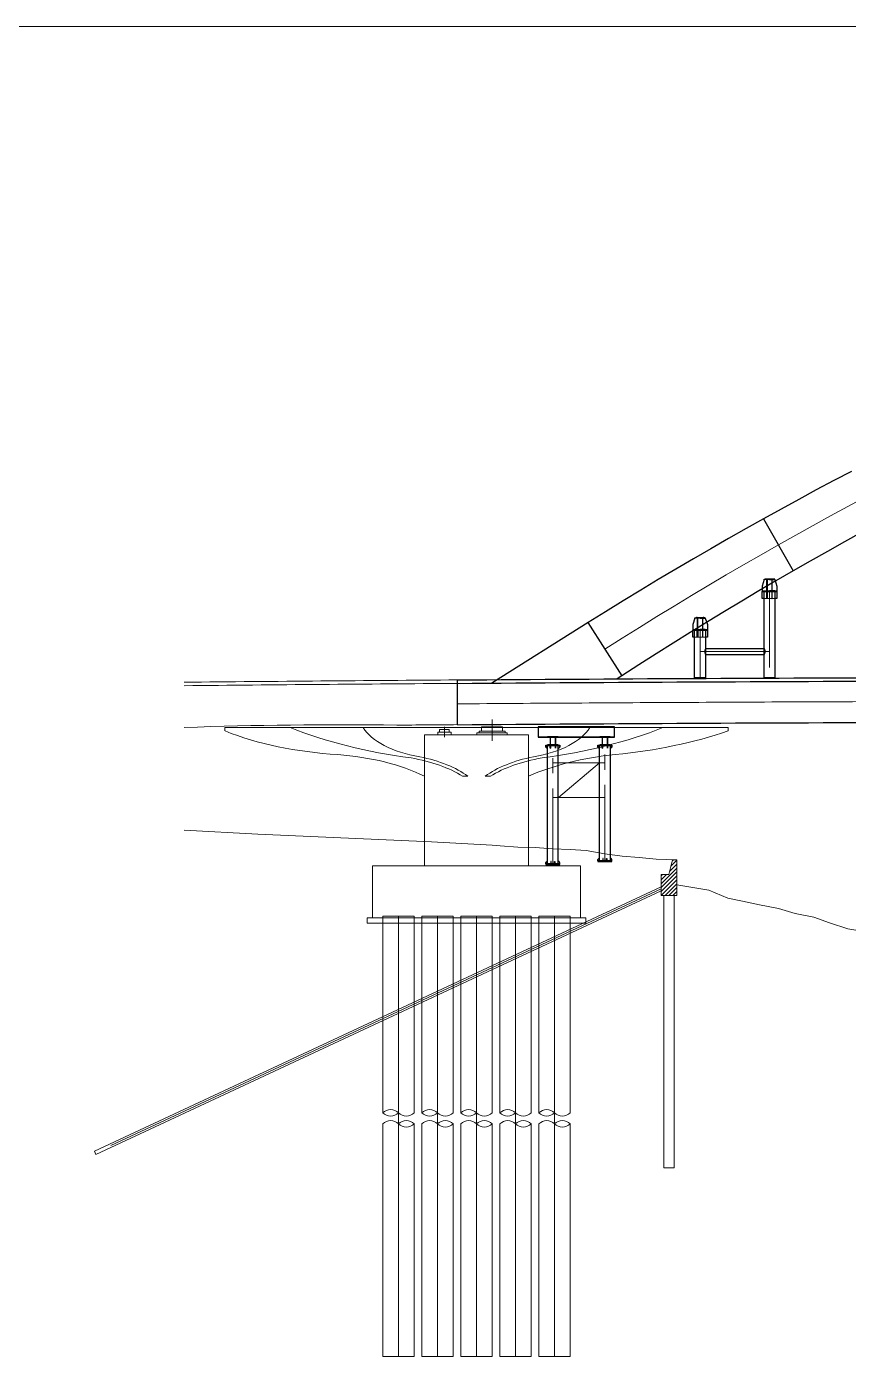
# Model space of a CAD drawing. Extents: x 1767995 to 4174245, y 542814 to 862564.
# Drawn here: x 3377745 to 3425123, y 626071 to 702689 of the extents above; entities that cross this region are included whole.
import ezdxf

# ---------------------------------------------------------------- set-up
doc = ezdxf.new("R2010")
doc.units = 0
doc.header["$LTSCALE"] = 3500
doc.linetypes.add('CENTER', pattern=[2, 1.25, -0.25, 0.25, -0.25])
doc.linetypes.add('DASHED', pattern=[0.75, 0.5, -0.25])
for name, color, linetype, lineweight in [('1粗实线', 1, 'Continuous', 30), ('3中心线', 6, 'CENTER', 18), ('4虚线', 2, 'DASHED', 18), ('5文本', 7, 'Continuous', 15), ('6标注线', 7, 'Continuous', 13), ('文字', 7, 'Continuous', 15), ('标注', 3, 'Continuous', 18), ('桥 构造粗实', 1, 'Continuous', 30), ('细实线', 7, 'Continuous', 15)]:
    doc.layers.add(name, color=color, linetype=linetype, lineweight=lineweight)
doc.layers.add('M_Prof', color=2, linetype='Continuous')

# ---------------------------------------------------------------- blocks, each defined once
blk = doc.blocks.new('gdfgdfg')
at = {"layer": '细实线'}
h = blk.add_hatch(dxfattribs=at)
h.set_pattern_fill('ANSI31', color=256, scale=50, style=0)
h.set_pattern_definition([(45, (182922.5, 28418.14), (-112.253, 112.253), [])])
h.paths.add_polyline_path([(182922, 29668), (182672, 29668), (182473, 28818), (182022, 28818), (182022, 27998), (182922, 28418)])
h.paths.add_polyline_path([(182922, 28418), (182022, 27998), (182022, 27618), (182922, 27618)])
for p, q in [((172281, 37760), (172281, 36526)), ((156881, 37288), (185882, 37288)), ((156881, 37288), (156881, 37088)), ((168882, 36867), (168381, 36867)), ((168381, 34479), (168381, 36867)), ((174382, 36867), (168882, 36867)), ((169131, 36867), (169131, 36867)), ((169918, 37012), (169145, 37012)), ((169918, 37012), (169145, 37012)), ((169918, 37012), (169145, 37012)), ((169918, 37012), (169145, 37012)), ((169145, 37012), (169145, 36867)), ((169918, 36867), (169145, 36867)), ((169250, 37012), (169250, 37173)), ((169250, 37012), (169250, 37173)), ((169250, 37012), (169250, 37173)), ((169250, 37012), (169250, 37173)), ((169250, 37012), (169250, 37173)), ((169250, 37012), (169250, 37173)), ((169813, 37173), (169250, 37173)), ((169532, 37333), (169532, 36723)), ((169813, 37012), (169813, 37173)), ((169813, 37012), (169813, 37173)), ((169813, 37012), (169813, 37173)), ((169813, 37012), (169813, 37173)), ((169813, 37012), (169813, 37173)), ((169813, 37012), (169813, 37173)), ((169813, 37012), (169813, 37173)), ((169813, 37012), (169813, 37173)), ((169918, 36867), (169918, 37012)), ((169918, 36867), (169918, 37012)), ((169918, 36867), (169918, 37012)), ((169918, 36867), (169918, 37012)), ((173157, 36979), (171407, 36979)), ((171407, 36867), (171407, 36979)), ((173157, 36979), (171407, 36979)), ((171407, 36867), (171407, 36979)), ((173157, 36979), (171407, 36979)), ((171407, 36867), (171407, 36979)), ((173157, 36979), (171407, 36979)), ((171407, 36867), (171407, 36979)), ((173032, 37070), (171531, 37070)), ((171531, 36979), (171531, 37070)), ((173032, 37070), (171531, 37070)), ((171531, 36979), (171531, 37070)), ((173032, 37070), (171531, 37070)), ((171531, 36979), (171531, 37070)), ((173032, 37070), (171531, 37070)), ((171531, 36979), (171531, 37070)), ((173032, 36979), (171531, 36979)), ((173032, 36979), (171531, 36979)), ((173032, 36979), (171531, 36979)), ((173032, 36979), (171531, 36979)), ((171677, 37070), (171677, 37336)), ((171677, 37070), (171677, 37336)), ((171677, 37070), (171677, 37336)), ((171677, 37070), (171677, 37336)), ((171677, 37070), (171677, 37336)), ((171677, 37070), (171677, 37336)), ((172886, 37336), (171677, 37336)), ((172281, 37287), (172281, 36867)), ((172886, 37070), (172886, 37336)), ((172886, 37070), (172886, 37336)), ((172886, 37070), (172886, 37336)), ((172886, 37070), (172886, 37336)), ((172886, 37070), (172886, 37336)), ((172886, 37070), (172886, 37336)), ((172886, 37070), (172886, 37336)), ((172886, 37070), (172886, 37336)), ((173032, 36979), (173032, 37070)), ((173032, 36979), (173032, 37070)), ((173032, 36979), (173032, 37070)), ((173032, 36979), (173032, 37070)), ((173157, 36867), (173157, 36979)), ((173157, 36867), (173157, 36979)), ((173157, 36867), (173157, 36979)), ((173157, 36867), (173157, 36979)), ((174382, 36867), (174382, 34479)), ((185882, 37288), (185882, 37088)), ((168381, 29318), (168381, 34479)), ((170882, 34479), (170582, 34479)), ((171882, 34479), (172182, 34479)), ((174382, 29318), (174382, 34479)), ((154535, 31370), (158782, 31153)), ((158782, 31153), (168782, 30708)), ((168782, 30708), (172281, 30513)), ((172281, 30505), (172746, 30477)), ((172746, 30477), (173763, 30403)), ((173763, 30403), (174769, 30381)), ((174769, 30381), (175754, 30306)), ((175754, 30306), (176782, 30263)), ((176782, 30263), (177705, 30211)), ((177705, 30211), (178781, 30016)), ((178781, 30016), (179771, 29869)), ((177381, 29318), (165381, 29318)), ((165381, 26318), (165381, 29318)), ((174631, 29318), (168131, 29318)), ((174631, 29318), (168131, 29318)), ((177381, 26318), (177381, 29318)), ((177381, 26318), (177381, 29318)), ((179771, 29869), (180766, 29794)), ((180766, 29794), (181732, 29707)), ((181732, 29707), (182922, 29668)), ((182473, 28818), (182672, 29668)), ((182922, 29668), (182672, 29668)), ((182922, 29668), (182922, 27618)), ((182922, 29668), (182922, 28218)), ((182022, 27618), (182022, 28818)), ((182022, 28818), (182473, 28818)), ((182022, 28109), (149353, 12875)), ((182022, 27888), (149438, 12694)), ((182022, 27998), (150302, 13207)), ((182922, 27618), (182022, 27618)), ((182172, 27618), (182172, 11918)), ((182772, 27618), (182772, 11918)), ((182922, 28218), (184782, 27918)), ((184782, 27918), (185870, 27451)), ((185870, 27451), (186718, 27289)), ((186718, 27289), (187689, 27069)), ((187689, 27069), (188781, 26865)), ((188781, 26865), (189749, 26574)), ((177681, 26318), (165081, 26318)), ((165081, 26018), (165081, 26318)), ((165981, 26418), (167781, 26418)), ((165981, 26018), (165981, 26418)), ((165981, 26418), (167781, 26418)), ((165981, 26018), (165981, 26418)), ((177681, 26318), (165981, 26318)), ((166881, 1055), (166881, 26418)), ((167781, 26018), (167781, 26418)), ((167781, 26018), (167781, 26418)), ((168231, 26418), (170031, 26418)), ((168231, 26018), (168231, 26418)), ((168231, 26418), (170031, 26418)), ((168231, 26018), (168231, 26418)), ((169131, 1055), (169131, 26418)), ((170031, 26018), (170031, 26418)), ((170031, 26018), (170031, 26418)), ((170481, 26418), (172281, 26418)), ((170481, 26018), (170481, 26418)), ((170481, 26418), (172281, 26418)), ((170481, 26018), (170481, 26418)), ((171381, 1055), (171381, 26418)), ((172281, 26018), (172281, 26418)), ((172281, 26018), (172281, 26418)), ((172731, 26418), (174531, 26418)), ((172731, 26018), (172731, 26418)), ((172731, 26418), (174531, 26418)), ((172731, 26018), (172731, 26418)), ((173631, 1055), (173631, 26418)), ((174531, 26018), (174531, 26418)), ((174531, 26018), (174531, 26418)), ((174981, 26418), (176781, 26418)), ((174981, 26018), (174981, 26418)), ((174981, 26418), (176781, 26418)), ((174981, 26018), (174981, 26418)), ((175881, 1055), (175881, 26418)), ((176781, 26018), (176781, 26418)), ((176781, 26018), (176781, 26418)), ((177681, 26318), (177681, 26018)), ((177681, 26318), (177681, 26018)), ((189749, 26574), (190828, 26353)), ((190828, 26353), (191732, 26029)), ((177681, 26018), (165081, 26018)), ((177681, 26018), (165981, 26018)), ((165981, 26018), (165981, 15086)), ((165981, 26018), (165981, 15086)), ((167781, 26018), (167781, 15086)), ((167781, 26018), (167781, 15086)), ((168231, 26018), (168231, 15086)), ((168231, 26018), (168231, 15086)), ((170031, 26018), (170031, 15086)), ((170031, 26018), (170031, 15086)), ((170481, 26018), (170481, 15086)), ((170481, 26018), (170481, 15086)), ((172281, 26018), (172281, 15086)), ((172281, 26018), (172281, 15086)), ((172731, 26018), (172731, 15086)), ((172731, 26018), (172731, 15086)), ((174531, 26018), (174531, 15086)), ((174531, 26018), (174531, 15086)), ((174981, 26018), (174981, 15086)), ((174981, 26018), (174981, 15086)), ((176781, 26018), (176781, 15086)), ((176781, 26018), (176781, 15086)), ((191732, 26029), (192790, 25688)), ((192790, 25688), (193797, 25518)), ((165981, 14453), (165981, 1055)), ((165981, 14453), (165981, 1055)), ((167781, 14453), (167781, 1055)), ((167781, 14453), (167781, 1055)), ((168231, 14453), (168231, 1055)), ((168231, 14453), (168231, 1055)), ((170031, 14453), (170031, 1055)), ((170031, 14453), (170031, 1055)), ((170481, 14453), (170481, 1055)), ((170481, 14453), (170481, 1055)), ((172281, 14453), (172281, 1055)), ((172281, 14453), (172281, 1055)), ((172731, 14453), (172731, 1055)), ((172731, 14453), (172731, 1055)), ((174531, 14453), (174531, 1055)), ((174531, 14453), (174531, 1055)), ((174981, 14453), (174981, 1055)), ((174981, 14453), (174981, 1055)), ((176781, 14453), (176781, 1055)), ((176781, 14453), (176781, 1055)), ((149353, 12875), (149438, 12694)), ((182172, 11918), (182772, 11918)), ((165981, 1055), (167781, 1055)), ((165981, 1055), (167781, 1055)), ((168231, 1055), (170031, 1055)), ((168231, 1055), (170031, 1055)), ((170481, 1055), (172281, 1055)), ((170481, 1055), (172281, 1055)), ((172731, 1055), (174531, 1055)), ((172731, 1055), (174531, 1055)), ((174981, 1055), (176781, 1055)), ((174981, 1055), (176781, 1055))]:
    blk.add_line(p, q, dxfattribs=at)
for centre, radius, start, end in [((216121, -6244204), 6284404, 90.4179296, 90.5614959), ((216121, -6244404), 6284404, 90.4179296, 90.5614959), ((163487, -217409), 254857, 89.25943, 92.01301), ((216121, -6245184), 6282804, 90.418036, 90.4499551), ((166431, 14636), 636, 45, 135), ((166431, 15536), 636, 225, 315), ((166431, 14003), 636, 45, 135), ((167331, 15536), 636, 225, 315), ((167331, 14003), 636, 45, 135), ((168681, 14636), 636, 45, 135), ((168681, 15536), 636, 225, 315), ((168681, 14003), 636, 45, 135), ((169581, 15536), 636, 225, 315), ((169581, 14003), 636, 45, 135), ((170931, 14636), 636, 45, 135), ((170931, 15536), 636, 225, 315), ((170931, 14003), 636, 45, 135), ((171831, 15536), 636, 225, 315), ((171831, 14003), 636, 45, 135), ((173181, 14636), 636, 45, 135), ((173181, 15536), 636, 225, 315), ((173181, 14003), 636, 45, 135), ((174081, 15536), 636, 225, 315), ((174081, 14003), 636, 45, 135), ((175431, 14636), 636, 45, 135), ((175431, 15536), 636, 225, 315), ((175431, 14003), 636, 45, 135), ((176331, 15536), 636, 225, 315), ((176331, 14003), 636, 45, 135), ((167331, 14903), 636, 225, 315), ((169581, 14903), 636, 225, 315), ((171831, 14903), 636, 225, 315), ((174081, 14903), 636, 225, 315), ((176331, 14903), 636, 225, 315)]:
    blk.add_arc(centre, radius, start, end, dxfattribs=at)
for centre, major_axis, start_param, end_param in [((164960, 42181), (-13000, 0), 0.900272, 1.449099), ((172338, 44583), (-18704, 0), 0.894752, 1.315009), ((169728, 38021), (-5100, 0), 0.29169, 1.247114), ((173035, 38021), (5100, 0), -1.247114, -0.29169), ((170425, 44583), (-18704, 0), 1.826584, 2.246841), ((176018, 44316), (-17500, 0), 1.764221, 2.169593), ((162056, 31278), (-9000, 0), 3.932954, 4.564529), ((165524, 32494), (-6429, 0), 3.807089, 4.382643), ((165823, 32778), (-6096, 0), 3.733766, 4.328587), ((176940, 32778), (-6096, 0), -1.186994, -0.592173), ((177239, 32494), (6429, 0), 1.900542, 2.476096), ((181408, 30578), (-10500, 0), -1.376596, -0.837702)]:
    blk.add_ellipse(centre, major_axis=major_axis, ratio=0.5, start_param=start_param, end_param=end_param, dxfattribs=at)
blk = doc.blocks.new('werwerer')
at = {"layer": '1粗实线', "elevation": 0}
for points in [[(193795, 41794, 0.464316), (193777, 41816), (193651, 41816), (193531, 41444), (193531, 41144), (193651, 41144), (193651, 41164), (193777, 41164, 0.464316), (193795, 41186)], [(193951, 41144), (193651, 41144), (193651, 41164), (193777, 41164, 0.414214), (193795, 41182), (193795, 41798, 0.414214), (193777, 41816), (193651, 41816), (193651, 41836), (193951, 41836), (193951, 41816), (193826, 41816, 0.414214), (193808, 41798), (193808, 41182, 0.414214), (193826, 41164), (193951, 41164)], [(193951, 41144), (194251, 41144), (194251, 41164), (194126, 41164, -0.414214), (194108, 41182), (194108, 41798, -0.414214), (194126, 41816), (194251, 41816), (194251, 41836), (193951, 41836), (193951, 41816), (194077, 41816, -0.414214), (194095, 41798), (194095, 41182, -0.414214), (194077, 41164), (193951, 41164)], [(194108, 41794, -0.464316), (194126, 41816), (194251, 41816), (194371, 41444), (194371, 41144), (194251, 41144), (194251, 41164), (194126, 41164, -0.464316), (194108, 41186)]]:
    blk.add_lwpolyline(points, format="xyb", close=True, dxfattribs=at)
blk.add_lwpolyline([(193701, 41846), (194201, 41846), (194201, 41836), (193701, 41836)], close=True, dxfattribs=at)
blk = doc.blocks.new('trret')
at = {"layer": '1粗实线'}
for p, q in [((3591816, 934986), (3591816, 941829)), ((3592446, 934986), (3592446, 941829)), ((3594816, 935186), (3594816, 941829)), ((3595446, 935186), (3595446, 941829))]:
    blk.add_line(p, q, dxfattribs=at)
for points in [[(3591275, 942319), (3595686, 942319), (3595686, 942907), (3591275, 942907)], [(3591816, 941679), (3591781, 941679), (3591731, 941729), (3591731, 941829), (3591731, 941729), (3591781, 941679)], [(3591731, 941829), (3592531, 941829)], [(3591987, 941829), (3591987, 941679), (3591975, 941679), (3591975, 941829), (3591975, 941679), (3591987, 941679)], [(3592287, 941829), (3592287, 941679), (3592275, 941679), (3592275, 941829), (3592275, 941679), (3592287, 941679)], [(3592481, 941679), (3592446, 941679)], [(3592531, 941729), (3592481, 941679), (3592531, 941729), (3592531, 941829)], [(3594816, 941679), (3594781, 941679), (3594731, 941729), (3594731, 941829), (3594731, 941729), (3594781, 941679)], [(3594731, 941829), (3595531, 941829)], [(3594987, 941829), (3594987, 941679), (3594975, 941679), (3594975, 941829), (3594975, 941679), (3594987, 941679)], [(3595287, 941829), (3595287, 941679), (3595275, 941679), (3595275, 941829), (3595275, 941679), (3595287, 941679)], [(3595481, 941679), (3595446, 941679)], [(3595531, 941729), (3595481, 941679), (3595531, 941729), (3595531, 941829)], [(3592022, 935006), (3592039, 935006), (3592039, 935151), (3592022, 935151)], [(3592243, 935006), (3592225, 935006), (3592225, 935151), (3592243, 935151)], [(3595022, 935186), (3595039, 935186), (3595039, 935331), (3595022, 935331)], [(3595243, 935186), (3595225, 935186), (3595225, 935331), (3595243, 935331)]]:
    blk.add_lwpolyline(points, close=True, dxfattribs=at)
for points in [[(3591731, 941845), (3591731, 941829), (3591731, 941845), (3592531, 941845), (3592531, 941829), (3592531, 941845)], [(3594731, 941845), (3594731, 941829), (3594731, 941845), (3595531, 941845), (3595531, 941829), (3595531, 941845)], [(3592534, 935006), (3591732, 935006), (3591732, 934976), (3592534, 934976), (3592534, 935006), (3592534, 935078), (3592488, 935151), (3592442, 935151)], [(3591732, 935006), (3591732, 935078), (3591778, 935151), (3591824, 935151)], [(3595534, 935186), (3594732, 935186), (3594732, 935157), (3595534, 935157), (3595534, 935186), (3595534, 935259), (3595488, 935331), (3595442, 935331)], [(3594732, 935186), (3594732, 935259), (3594778, 935331), (3594824, 935331)]]:
    blk.add_lwpolyline(points, dxfattribs=at)
at = {"layer": '3中心线'}
for p, q in [((3592131, 934986), (3592131, 941829)), ((3595131, 935186), (3595131, 941829)), ((3592131, 940829), (3595131, 940829)), ((3592451, 938829), (3594828, 940829)), ((3592131, 938829), (3595131, 938829))]:
    blk.add_line(p, q, dxfattribs=at)
at = {"layer": 'M_Prof'}
for p, q in [((3591275, 942887), (3595686, 942887)), ((3591275, 942339), (3595686, 942339))]:
    blk.add_line(p, q, dxfattribs=at)
for points in [[(3591831, 941845), (3592131, 941845), (3592131, 941863), (3592000, 941863, -0.414214), (3591987, 941876), (3591987, 942302, -0.414214), (3592000, 942315), (3592131, 942315), (3592131, 942333), (3591831, 942333), (3591831, 942315), (3591963, 942315, -0.414214), (3591976, 942302), (3591976, 941876, -0.414214), (3591963, 941863), (3591831, 941863)], [(3592131, 941845), (3592431, 941845), (3592431, 941863), (3592300, 941863, -0.414214), (3592287, 941876), (3592287, 942302, -0.414214), (3592300, 942315), (3592431, 942315), (3592431, 942333), (3592131, 942333), (3592131, 942315), (3592263, 942315, -0.414214), (3592276, 942302), (3592276, 941876, -0.414214), (3592263, 941863), (3592131, 941863)], [(3594831, 941845), (3595131, 941845), (3595131, 941863), (3595000, 941863, -0.414214), (3594987, 941876), (3594987, 942302, -0.414214), (3595000, 942315), (3595131, 942315), (3595131, 942333), (3594831, 942333), (3594831, 942315), (3594963, 942315, -0.414214), (3594976, 942302), (3594976, 941876, -0.414214), (3594963, 941863), (3594831, 941863)], [(3595131, 941845), (3595431, 941845), (3595431, 941863), (3595300, 941863, -0.414214), (3595287, 941876), (3595287, 942302, -0.414214), (3595300, 942315), (3595431, 942315), (3595431, 942333), (3595131, 942333), (3595131, 942315), (3595263, 942315, -0.414214), (3595276, 942302), (3595276, 941876, -0.414214), (3595263, 941863), (3595131, 941863)]]:
    blk.add_lwpolyline(points, format="xyb", close=True, dxfattribs=at)

msp = doc.modelspace()

# ---------------------------------------------------------------- linework, layer by layer
at = {"layer": '1粗实线', "ltscale": 4}
for p, q in [((3420993.9, 670155.3, 0), (3420153.9, 670155.3, 0)), ((3420153.9, 670155.3, 0), (3420153.9, 670135.3, 0)), ((3420153.9, 670135.3, 0), (3420993.9, 670135.3, 0)), ((3420412.9, 670135.3, 0), (3420434.9, 670135.3, 0)), ((3420412.9, 669735.3, 0), (3420412.9, 670135.3, 0)), ((3420434.9, 669735.3, 0), (3420412.9, 669735.3, 0)), ((3420434.9, 670135.3, 0), (3420434.9, 669735.3, 0)), ((3420734.9, 670135.3, 0), (3420712.9, 670135.3, 0)), ((3420712.9, 670135.3, 0), (3420712.9, 669735.3, 0)), ((3420712.9, 669735.3, 0), (3420734.9, 669735.3, 0)), ((3420734.9, 669735.3, 0), (3420734.9, 670135.3, 0)), ((3420993.9, 670135.3, 0), (3420993.9, 670155.3, 0)), ((3416994, 667938.4, -0.1), (3416154, 667938.4, -0.1)), ((3416154, 667938.4, -0.1), (3416154, 667918.4, -0.1)), ((3416154, 667918.4, -0.1), (3416994, 667918.4, -0.1)), ((3416413, 667918.4, -0.1), (3416435, 667918.4, -0.1)), ((3416413, 667518.4, -0.1), (3416413, 667918.4, -0.1)), ((3416435, 667518.4, -0.1), (3416413, 667518.4, -0.1)), ((3416435, 667918.4, -0.1), (3416435, 667518.4, -0.1)), ((3416713, 667918.4, -0.1), (3416713, 667518.4, -0.1)), ((3416735, 667518.4, -0.1), (3416735, 667918.4, -0.1)), ((3416994, 667918.4, -0.1), (3416994, 667938.4, -0.1))]:
    msp.add_line(p, q, dxfattribs=at)
at = {"layer": '1粗实线'}
for p, q in [((3420153.9, 669735.3, 0), (3420153.9, 670135.3, 0)), ((3420153.9, 670135.3, 0), (3420993.9, 670135.3, 0)), ((3420258.9, 669735.3, 0), (3420153.9, 669735.3, 0)), ((3420993.9, 669735.3, 0), (3420888.9, 669735.3, 0)), ((3420993.9, 670135.3, 0), (3420993.9, 669735.3, 0)), ((3416154, 667518.4, -0.1), (3416154, 667918.4, -0.1)), ((3416154, 667918.4, -0.1), (3416994, 667918.4, -0.1)), ((3416258.9, 667518.4, -0.1), (3416154, 667518.4, -0.1)), ((3416994, 667518.4, -0.1), (3416888.9, 667518.4, -0.1)), ((3416994, 667918.4, -0.1), (3416994, 667518.4, -0.1)), ((3416888.9, 666856.7, 0.1), (3420258.9, 666856.7, -0.1)), ((3416888.9, 666505.7, 0.1), (3420258.9, 666505.7, -0.1)), ((3402584, 662469.3), (3402584, 665049.3))]:
    msp.add_line(p, q, dxfattribs=at)
for points, elevation in [([(3420259, 665162.3), (3420259, 670135.3), (3420889, 670135.3), (3420889, 665162.3), (3420259, 665162.3)], -0.1), ([(3416259, 665162.3), (3416258.9, 667918.4), (3416888.9, 667918.4), (3416889, 665162.3), (3416259, 665162.3)], -0.1), ([(3416888.9, 666856.7), (3416888.9, 666856.5), (3416888.7, 666856.1), (3416888.4, 666855.5), (3416887.9, 666854.5), (3416887.3, 666853.3), (3416886.6, 666851.8), (3416885.8, 666850.1), (3416884.8, 666848.1), (3416883.8, 666845.8), (3416882.6, 666843.3), (3416881.4, 666840.6), (3416880, 666837.6), (3416878.6, 666834.3), (3416877.1, 666830.8), (3416875.5, 666827.1), (3416873.9, 666823.2), (3416872.2, 666819), (3416870.4, 666814.6), (3416868.7, 666810.1), (3416866.9, 666805.3), (3416865.1, 666800.3), (3416863.3, 666795.2), (3416861.5, 666789.8), (3416859.8, 666784.3), (3416858, 666778.7), (3416856.4, 666772.9), (3416854.8, 666766.9), (3416853.2, 666760.9), (3416851.7, 666754.7), (3416850.4, 666748.3), (3416849.1, 666741.9), (3416847.9, 666735.4), (3416846.9, 666728.8), (3416845.9, 666722.2), (3416845.1, 666715.4), (3416844.5, 666708.6), (3416844, 666701.8), (3416843.6, 666695), (3416843.3, 666688.1), (3416843.3, 666681.2), (3416843.3, 666674.3), (3416843.6, 666667.4), (3416844, 666660.6), (3416844.5, 666653.7), (3416845.1, 666646.9), (3416845.9, 666640.2), (3416846.9, 666633.5), (3416847.9, 666627), (3416849.1, 666620.4), (3416850.4, 666614), (3416851.7, 666607.7), (3416853.2, 666601.5), (3416854.8, 666595.4), (3416856.4, 666589.5), (3416858, 666583.7), (3416859.8, 666578), (3416861.5, 666572.5), (3416863.3, 666567.2), (3416865.1, 666562.1), (3416866.9, 666557.1), (3416868.7, 666552.3), (3416870.4, 666547.7), (3416872.2, 666543.4), (3416873.9, 666539.2), (3416875.5, 666535.3), (3416877.1, 666531.5), (3416878.6, 666528.1), (3416880, 666524.8), (3416881.4, 666521.8), (3416882.6, 666519), (3416883.8, 666516.5), (3416884.8, 666514.3), (3416885.8, 666512.3), (3416886.6, 666510.5), (3416887.3, 666509.1), (3416887.9, 666507.8), (3416888.4, 666506.9), (3416888.7, 666506.2), (3416888.9, 666505.8), (3416888.9, 666505.7)], -0.1), ([(3420258.9, 666856.7), (3420259, 666856.5), (3420259.2, 666856.1), (3420259.5, 666855.5), (3420260, 666854.5), (3420260.6, 666853.3), (3420261.3, 666851.8), (3420262.1, 666850.1), (3420263.1, 666848.1), (3420264.1, 666845.8), (3420265.3, 666843.3), (3420266.5, 666840.6), (3420267.9, 666837.6), (3420269.3, 666834.3), (3420270.8, 666830.8), (3420272.4, 666827.1), (3420274, 666823.2), (3420275.7, 666819), (3420277.5, 666814.6), (3420279.2, 666810.1), (3420281, 666805.3), (3420282.8, 666800.3), (3420284.6, 666795.2), (3420286.4, 666789.8), (3420288.1, 666784.3), (3420289.8, 666778.7), (3420291.5, 666772.9), (3420293.1, 666766.9), (3420294.7, 666760.9), (3420296.2, 666754.7), (3420297.5, 666748.3), (3420298.8, 666741.9), (3420300, 666735.4), (3420301, 666728.8), (3420302, 666722.2), (3420302.8, 666715.4), (3420303.4, 666708.6), (3420303.9, 666701.8), (3420304.3, 666695), (3420304.5, 666688.1), (3420304.6, 666681.2), (3420304.5, 666674.3), (3420304.3, 666667.4), (3420303.9, 666660.6), (3420303.4, 666653.7), (3420302.8, 666646.9), (3420302, 666640.2), (3420301, 666633.5), (3420300, 666627), (3420298.8, 666620.4), (3420297.5, 666614), (3420296.2, 666607.7), (3420294.7, 666601.5), (3420293.1, 666595.4), (3420291.5, 666589.5), (3420289.8, 666583.7), (3420288.1, 666578), (3420286.4, 666572.5), (3420284.6, 666567.2), (3420282.8, 666562.1), (3420281, 666557.1), (3420279.2, 666552.3), (3420277.5, 666547.7), (3420275.7, 666543.4), (3420274, 666539.2), (3420272.4, 666535.3), (3420270.8, 666531.5), (3420269.3, 666528.1), (3420267.9, 666524.8), (3420266.5, 666521.8), (3420265.3, 666519), (3420264.1, 666516.5), (3420263.1, 666514.3), (3420262.1, 666512.3), (3420261.3, 666510.5), (3420260.6, 666509.1), (3420260, 666507.8), (3420259.5, 666506.9), (3420259.2, 666506.2), (3420259, 666505.8), (3420258.9, 666505.7)], -0.4)]:
    msp.add_lwpolyline(points, dxfattribs=dict(at, elevation=elevation))
for points in [[(3402584, 665049.3, -0.0010736), (3429570.5, 665188.2), (3429585.1, 665188.3, -0.0032499), (3572579.4, 664687.8), (3572609.7, 664687.5, -0.0014157), (3606584, 664251.5, -0.0014134)], [(3402584, 664849.3, -0.0010736), (3429570.5, 664988.2), (3429585.1, 664988.3, -0.0032499), (3572579.4, 664487.8), (3572609.7, 664487.5, -0.0013324), (3604584, 664082.5, -0.0013324)], [(3402584, 662469.3, -0.0010736), (3429570.5, 662608.2), (3429585.1, 662608.3, -0.0032499), (3572579.4, 662107.8), (3572609.7, 662107.5, -0.0014157), (3606584, 661671.5)]]:
    msp.add_lwpolyline(points, format="xyb", dxfattribs=at)
at = {"layer": '3中心线'}
for p, q in [((3420574, 670135.3, 0.1), (3420574, 665162.3, 0.1)), ((3416379, 668677.6, -0.1), (3416379, 668582.6, -0.1)), ((3416769, 668677.6, -0.1), (3416769, 668582.6, -0.1)), ((3416574, 667918.4, 0.1), (3416574, 665162.3, 0.1)), ((3416574, 666681.2, 0.1), (3420574, 666681.2, -0.1))]:
    msp.add_line(p, q, dxfattribs=at)
at = {"layer": '3中心线', "ltscale": 5000}
msp.add_lwpolyline([(3402584, 663669.3, -0.0010732), (3429566.9, 663808.2), (3429581.5, 663808.2, -0.0032499), (3572591.4, 663307.7), (3572621.7, 663307.4, -0.0014149), (3606584, 662871.7)], format="xyb", dxfattribs=at)
at = {"layer": '4虚线'}
for p, q in [((3420888.9, 669735.3, 0), (3420258.9, 669735.3, 0)), ((3416888.9, 667518.4, -0.1), (3416258.9, 667518.4, -0.1))]:
    msp.add_line(p, q, dxfattribs=at)
at = {"layer": '5文本'}
msp.add_line((3211745, 702689.2, -0.3), (3692995, 702689.2, -0.3), dxfattribs=at)
at = {"layer": '标注', "color": 8, "ltscale": 550}
msp.add_lwpolyline([(3426084, 675577.7), (3425084, 675041.5), (3424084, 674498.5), (3423084, 673948.6), (3422084, 673392), (3421084, 672828.4), (3420084, 672258.1), (3419084, 671680.9), (3418084, 671096.9), (3417084, 670506.1), (3416084, 669908.4), (3415084, 669303.9), (3414084, 668692.6), (3413084, 668074.4), (3412084, 667449.4), (3411084, 666817.6), (3411084, 666817.6)], dxfattribs=at)
at = {"layer": '桥 构造粗实'}
for p, q in [((3420228.7, 674328), (3421939.2, 671329)), ((3410107.7, 668346.2), (3412060.2, 665289)), ((3412060.2, 665289), (3411799.9, 665109.8))]:
    msp.add_line(p, q, dxfattribs=at)
for points in [[(3425292.9, 677062.6), (3424280.8, 676529.9), (3423268.8, 675990.3), (3422256.8, 675443.8), (3421244.7, 674890.4), (3420232.6, 674330.2), (3419220.5, 673763), (3418208.4, 673188.9), (3417196.3, 672608), (3416184.2, 672020.2), (3415172.1, 671425.4), (3414160, 670823.8), (3413147.9, 670215.4), (3412135.7, 669600), (3411123.6, 668977.7), (3410111.5, 668348.6)], [(3425887.1, 673553.1), (3424899.2, 673006.7), (3423911.2, 672453.5), (3422923.3, 671893.5), (3421935.4, 671326.7), (3420947.4, 670753.2), (3419959.5, 670172.9), (3418971.6, 669585.8), (3417983.7, 668992), (3416995.9, 668391.4), (3416008, 667784), (3415020.1, 667169.8), (3414032.2, 666548.9), (3413044.4, 665921.1), (3412060.2, 665289)], [(3410111.5, 668348.6), (3410111.5, 668348.6), (3404564, 664862.6)]]:
    msp.add_lwpolyline(points, dxfattribs=at)

# ---------------------------------------------------------------- block references
at = {"layer": '6标注线'}
for name, p in [('werwerer', (3226622.5, 629010.9, 0.1)), ('werwerer', (3222622.5, 626794.1)), ('trret', (-184047.1, -280563.9))]:
    msp.add_blockref(name, p, dxfattribs=at)
at = {"layer": '文字'}
msp.add_blockref('gdfgdfg', (3232302.5, 625016.6), dxfattribs=at)

doc.saveas('drawing.dxf')
